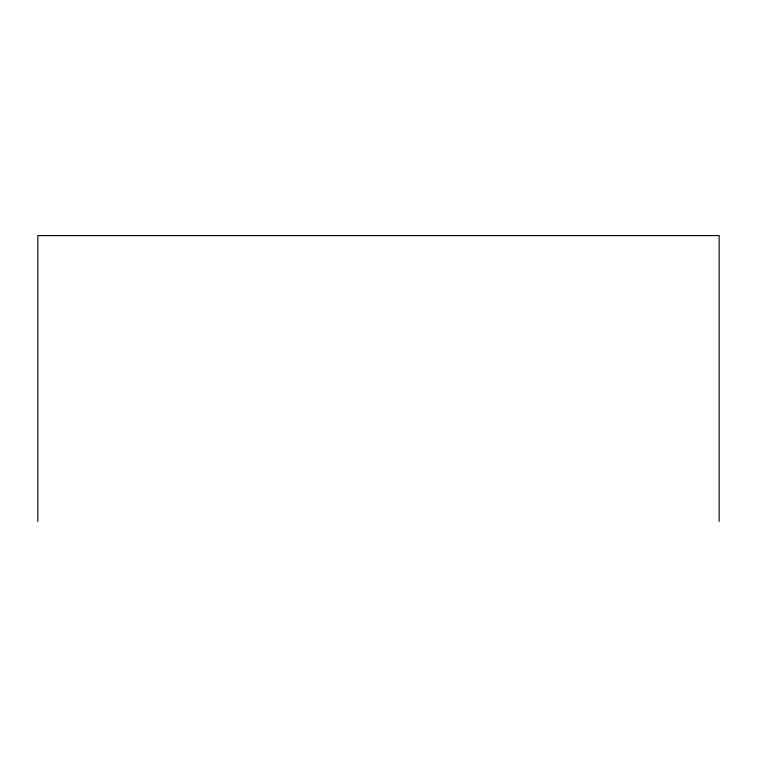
<?xml version="1.0" encoding="UTF-8"?>
<svg xmlns="http://www.w3.org/2000/svg" width="757" height="757" viewBox="0 0 757 757"><rect width="100%" height="100%" fill="white"/><g stroke="black" fill="none" stroke-linecap="round" stroke-linejoin="round"><path stroke-width="1.14" d="M719.15 521.393L719.15 235.607L37.85 235.607L37.85 521.393"/></g></svg>
